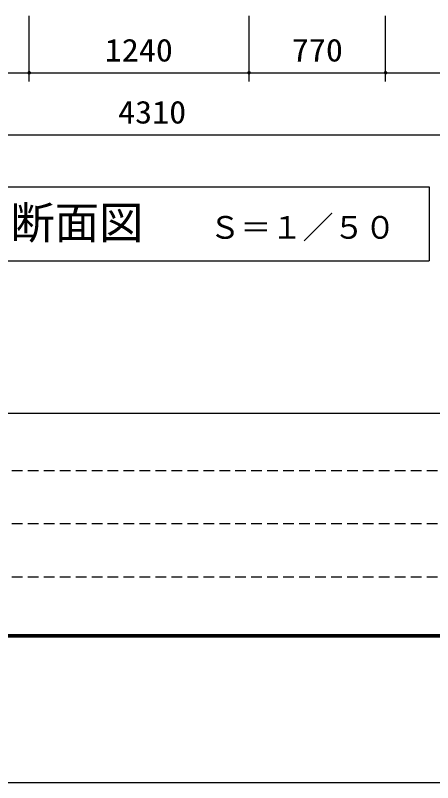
# Model space of a CAD drawing. Units: millimetres, scale not verified. Extents: x -14850 to 14850, y -10500 to 10500.
# Drawn here: x -8371 to -6017, y -10500 to -6169 of the extents above; entities that cross this region are included whole.
import ezdxf
from ezdxf.enums import TextEntityAlignment as Align

# ---------------------------------------------------------------- set-up
doc = ezdxf.new("R2010")
doc.units = ezdxf.units.MM
doc.header["$LTSCALE"] = 50
doc.linetypes.add('DASHED1', pattern=[1.8, 1.2, -0.6])
for name, color, linetype, lineweight in [('0-0_製作', 5, 'Continuous', 25), ('0-3_水管', 3, 'Continuous', 25), ('0-7_図面枠', 7, 'Continuous', 25), ('0-8_Axis_waku', 7, 'Continuous', 25)]:
    doc.layers.add(name, color=color, linetype=linetype, lineweight=lineweight)
doc.styles.add('ＭＳ ゴシック', font='')
doc.styles.get('ＭＳ ゴシック').set_extended_font_data('MS Gothic')

msp = doc.modelspace()

# ---------------------------------------------------------------- linework, layer by layer
at = {"layer": '0-0_製作', "color": 2}
for p, q in [((-8292.6, -6543.46), (-8292.6, -6171.62)), ((-7052.6, -6543.46), (-7052.6, -6171.62)), ((-6282.6, -6543.46), (-6282.6, -6171.62)), ((-9752.6, -6493.46), (-8292.6, -6493.46)), ((-8292.6, -6493.46), (-7052.6, -6493.46)), ((-7052.6, -6493.46), (-6282.6, -6493.46)), ((-6282.6, -6493.46), (-5442.6, -6493.46)), ((-9752.6, -6843.46), (-5442.6, -6843.46))]:
    msp.add_line(p, q, dxfattribs=at)
at = {"layer": '0-0_製作'}
for points in [[(-8302.58, -6492.83), (-8292.6, -6493.46), (-8302.6, -6493.46)], [(-8302.6, -6493.46), (-8295.69, -6502.97), (-8302.52, -6494.71)], [(-8302.6, -6493.46), (-8294.47, -6503.28), (-8295.69, -6502.97)], [(-8292.6, -6493.46), (-8294.47, -6503.28), (-8302.6, -6493.46)], [(-8302.42, -6491.58), (-8292.6, -6493.46), (-8302.58, -6492.83)], [(-8302.52, -6494.71), (-8296.86, -6502.5), (-8302.29, -6495.94)], [(-8302.52, -6494.71), (-8295.69, -6502.97), (-8296.86, -6502.5)], [(-8302.11, -6490.36), (-8292.6, -6493.46), (-8302.42, -6491.58)], [(-8301.65, -6489.2), (-8292.6, -6493.46), (-8302.11, -6490.36)], [(-8301.04, -6488.1), (-8292.6, -6493.46), (-8301.65, -6489.2)], [(-8300.3, -6487.08), (-8292.6, -6493.46), (-8301.04, -6488.1)], [(-8299.45, -6486.17), (-8292.6, -6493.46), (-8300.3, -6487.08)], [(-8298.48, -6485.36), (-8292.6, -6493.46), (-8299.45, -6486.17)], [(-8298.48, -6485.36), (-8292.6, -6483.46), (-8292.6, -6493.46)], [(-8297.42, -6484.69), (-8292.6, -6483.46), (-8298.48, -6485.36)], [(-8296.28, -6484.16), (-8292.6, -6483.46), (-8297.42, -6484.69)], [(-8295.09, -6483.77), (-8292.6, -6483.46), (-8296.28, -6484.16)], [(-8293.85, -6483.53), (-8292.6, -6483.46), (-8295.09, -6483.77)], [(-8292.6, -6493.46), (-8293.23, -6503.44), (-8294.47, -6503.28)], [(-8292.6, -6493.46), (-8292.6, -6503.46), (-8293.23, -6503.44)], [(-8292.6, -6483.46), (-8282.6, -6493.46), (-8292.6, -6493.46)], [(-8291.97, -6483.47), (-8282.6, -6493.46), (-8292.6, -6483.46)], [(-8292.6, -6493.46), (-8291.35, -6503.38), (-8292.6, -6503.46)], [(-8292.6, -6493.46), (-8290.11, -6503.14), (-8291.35, -6503.38)], [(-8292.6, -6493.46), (-8288.92, -6502.75), (-8290.11, -6503.14)], [(-8292.6, -6493.46), (-8287.78, -6502.22), (-8288.92, -6502.75)], [(-8292.6, -6493.46), (-8286.72, -6501.55), (-8287.78, -6502.22)], [(-8292.6, -6493.46), (-8285.75, -6500.74), (-8286.72, -6501.55)], [(-8282.6, -6493.46), (-8285.75, -6500.74), (-8292.6, -6493.46)], [(-8290.73, -6483.63), (-8282.6, -6493.46), (-8291.97, -6483.47)], [(-8289.51, -6483.94), (-8282.6, -6493.46), (-8290.73, -6483.63)], [(-8289.51, -6483.94), (-8282.68, -6492.2), (-8282.6, -6493.46)], [(-8288.34, -6484.41), (-8282.68, -6492.2), (-8289.51, -6483.94)], [(-8288.34, -6484.41), (-8282.91, -6490.97), (-8282.68, -6492.2)], [(-8287.24, -6485.01), (-8282.91, -6490.97), (-8288.34, -6484.41)], [(-8287.24, -6485.01), (-8283.3, -6489.77), (-8282.91, -6490.97)], [(-8286.23, -6485.75), (-8283.3, -6489.77), (-8287.24, -6485.01)], [(-8286.23, -6485.75), (-8283.84, -6488.64), (-8283.3, -6489.77)], [(-8285.31, -6486.61), (-8283.84, -6488.64), (-8286.23, -6485.75)], [(-8282.6, -6493.46), (-8284.89, -6499.83), (-8285.75, -6500.74)], [(-8285.31, -6486.61), (-8284.51, -6487.58), (-8283.84, -6488.64)], [(-8282.6, -6493.46), (-8284.16, -6498.81), (-8284.89, -6499.83)], [(-8282.6, -6493.46), (-8283.55, -6497.71), (-8284.16, -6498.81)], [(-8282.6, -6493.46), (-8283.09, -6496.55), (-8283.55, -6497.71)], [(-8282.6, -6493.46), (-8282.78, -6495.33), (-8283.09, -6496.55)], [(-8282.6, -6493.46), (-8282.62, -6494.08), (-8282.78, -6495.33)], [(-7062.58, -6492.83), (-7052.6, -6493.46), (-7062.6, -6493.46)], [(-7062.6, -6493.46), (-7054.47, -6503.28), (-7062.52, -6494.71)], [(-7062.6, -6493.46), (-7053.23, -6503.44), (-7054.47, -6503.28)], [(-7052.6, -6493.46), (-7053.23, -6503.44), (-7062.6, -6493.46)], [(-7062.42, -6491.58), (-7052.6, -6493.46), (-7062.58, -6492.83)], [(-7062.52, -6494.71), (-7055.69, -6502.97), (-7062.29, -6495.94)], [(-7062.52, -6494.71), (-7054.47, -6503.28), (-7055.69, -6502.97)], [(-7062.11, -6490.36), (-7052.6, -6493.46), (-7062.42, -6491.58)], [(-7061.65, -6489.2), (-7052.6, -6493.46), (-7062.11, -6490.36)], [(-7061.04, -6488.1), (-7052.6, -6493.46), (-7061.65, -6489.2)], [(-7060.3, -6487.08), (-7052.6, -6493.46), (-7061.04, -6488.1)], [(-7059.45, -6486.17), (-7052.6, -6493.46), (-7060.3, -6487.08)], [(-7058.48, -6485.36), (-7052.6, -6493.46), (-7059.45, -6486.17)], [(-7058.48, -6485.36), (-7052.6, -6483.46), (-7052.6, -6493.46)], [(-7057.42, -6484.69), (-7052.6, -6483.46), (-7058.48, -6485.36)], [(-7056.28, -6484.16), (-7052.6, -6483.46), (-7057.42, -6484.69)], [(-7055.09, -6483.77), (-7052.6, -6483.46), (-7056.28, -6484.16)], [(-7053.85, -6483.53), (-7052.6, -6483.46), (-7055.09, -6483.77)], [(-7052.6, -6493.46), (-7052.6, -6503.46), (-7053.23, -6503.44)], [(-7052.6, -6483.46), (-7042.6, -6493.46), (-7052.6, -6493.46)], [(-7051.97, -6483.47), (-7042.6, -6493.46), (-7052.6, -6483.46)], [(-7052.6, -6493.46), (-7051.35, -6503.38), (-7052.6, -6503.46)], [(-7052.6, -6493.46), (-7050.11, -6503.14), (-7051.35, -6503.38)], [(-7052.6, -6493.46), (-7048.92, -6502.75), (-7050.11, -6503.14)], [(-7052.6, -6493.46), (-7047.78, -6502.22), (-7048.92, -6502.75)], [(-7052.6, -6493.46), (-7046.72, -6501.55), (-7047.78, -6502.22)], [(-7052.6, -6493.46), (-7045.75, -6500.74), (-7046.72, -6501.55)], [(-7042.6, -6493.46), (-7045.75, -6500.74), (-7052.6, -6493.46)], [(-7050.73, -6483.63), (-7042.6, -6493.46), (-7051.97, -6483.47)], [(-7050.73, -6483.63), (-7042.68, -6492.2), (-7042.6, -6493.46)], [(-7049.51, -6483.94), (-7042.68, -6492.2), (-7050.73, -6483.63)], [(-7049.51, -6483.94), (-7042.91, -6490.97), (-7042.68, -6492.2)], [(-7048.34, -6484.41), (-7042.91, -6490.97), (-7049.51, -6483.94)], [(-7048.34, -6484.41), (-7043.3, -6489.77), (-7042.91, -6490.97)], [(-7047.24, -6485.01), (-7043.3, -6489.77), (-7048.34, -6484.41)], [(-7047.24, -6485.01), (-7043.84, -6488.64), (-7043.3, -6489.77)], [(-7046.23, -6485.75), (-7043.84, -6488.64), (-7047.24, -6485.01)], [(-7046.23, -6485.75), (-7044.51, -6487.58), (-7043.84, -6488.64)], [(-7045.31, -6486.61), (-7044.51, -6487.58), (-7046.23, -6485.75)], [(-7042.6, -6493.46), (-7044.89, -6499.83), (-7045.75, -6500.74)], [(-7042.6, -6493.46), (-7044.16, -6498.81), (-7044.89, -6499.83)], [(-7042.6, -6493.46), (-7043.55, -6497.71), (-7044.16, -6498.81)], [(-7042.6, -6493.46), (-7043.09, -6496.55), (-7043.55, -6497.71)], [(-7042.6, -6493.46), (-7042.78, -6495.33), (-7043.09, -6496.55)], [(-7042.6, -6493.46), (-7042.62, -6494.08), (-7042.78, -6495.33)], [(-6292.58, -6492.83), (-6282.6, -6493.46), (-6292.6, -6493.46)], [(-6292.6, -6493.46), (-6283.23, -6503.44), (-6292.52, -6494.71)], [(-6292.6, -6493.46), (-6282.6, -6503.46), (-6283.23, -6503.44)], [(-6292.6, -6493.46), (-6282.6, -6493.46), (-6282.6, -6503.46)], [(-6292.42, -6491.58), (-6282.6, -6493.46), (-6292.58, -6492.83)], [(-6292.52, -6494.71), (-6284.47, -6503.28), (-6292.29, -6495.94)], [(-6292.52, -6494.71), (-6283.23, -6503.44), (-6284.47, -6503.28)], [(-6292.11, -6490.36), (-6282.6, -6493.46), (-6292.42, -6491.58)], [(-6291.65, -6489.2), (-6282.6, -6493.46), (-6292.11, -6490.36)], [(-6291.04, -6488.1), (-6282.6, -6493.46), (-6291.65, -6489.2)], [(-6290.3, -6487.08), (-6282.6, -6493.46), (-6291.04, -6488.1)], [(-6289.45, -6486.17), (-6282.6, -6493.46), (-6290.3, -6487.08)], [(-6289.45, -6486.17), (-6282.6, -6483.46), (-6282.6, -6493.46)], [(-6288.48, -6485.36), (-6282.6, -6483.46), (-6289.45, -6486.17)], [(-6287.42, -6484.69), (-6282.6, -6483.46), (-6288.48, -6485.36)], [(-6286.28, -6484.16), (-6282.6, -6483.46), (-6287.42, -6484.69)], [(-6285.09, -6483.77), (-6282.6, -6483.46), (-6286.28, -6484.16)], [(-6283.85, -6483.53), (-6282.6, -6483.46), (-6285.09, -6483.77)], [(-6282.6, -6483.46), (-6272.6, -6493.46), (-6282.6, -6493.46)], [(-6282.6, -6483.46), (-6272.68, -6492.2), (-6272.6, -6493.46)], [(-6281.97, -6483.47), (-6272.68, -6492.2), (-6282.6, -6483.46)], [(-6282.6, -6493.46), (-6281.35, -6503.38), (-6282.6, -6503.46)], [(-6282.6, -6493.46), (-6280.11, -6503.14), (-6281.35, -6503.38)], [(-6282.6, -6493.46), (-6278.92, -6502.75), (-6280.11, -6503.14)], [(-6282.6, -6493.46), (-6277.78, -6502.22), (-6278.92, -6502.75)], [(-6282.6, -6493.46), (-6276.72, -6501.55), (-6277.78, -6502.22)], [(-6282.6, -6493.46), (-6275.75, -6500.74), (-6276.72, -6501.55)], [(-6282.6, -6493.46), (-6274.89, -6499.83), (-6275.75, -6500.74)], [(-6272.6, -6493.46), (-6274.89, -6499.83), (-6282.6, -6493.46)], [(-6280.73, -6483.63), (-6272.68, -6492.2), (-6281.97, -6483.47)], [(-6280.73, -6483.63), (-6272.91, -6490.97), (-6272.68, -6492.2)], [(-6279.51, -6483.94), (-6272.91, -6490.97), (-6280.73, -6483.63)], [(-6279.51, -6483.94), (-6273.3, -6489.77), (-6272.91, -6490.97)], [(-6278.34, -6484.41), (-6273.3, -6489.77), (-6279.51, -6483.94)], [(-6278.34, -6484.41), (-6273.84, -6488.64), (-6273.3, -6489.77)], [(-6277.24, -6485.01), (-6273.84, -6488.64), (-6278.34, -6484.41)], [(-6277.24, -6485.01), (-6274.51, -6487.58), (-6273.84, -6488.64)], [(-6276.23, -6485.75), (-6274.51, -6487.58), (-6277.24, -6485.01)], [(-6276.23, -6485.75), (-6275.31, -6486.61), (-6274.51, -6487.58)], [(-6272.6, -6493.46), (-6274.16, -6498.81), (-6274.89, -6499.83)], [(-6272.6, -6493.46), (-6273.55, -6497.71), (-6274.16, -6498.81)], [(-6272.6, -6493.46), (-6273.09, -6496.55), (-6273.55, -6497.71)], [(-6272.6, -6493.46), (-6272.78, -6495.33), (-6273.09, -6496.55)], [(-6272.6, -6493.46), (-6272.62, -6494.08), (-6272.78, -6495.33)], [(-8302.29, -6495.94), (-8297.96, -6501.9), (-8301.9, -6497.14)], [(-8302.29, -6495.94), (-8296.86, -6502.5), (-8297.96, -6501.9)], [(-8301.9, -6497.14), (-8298.97, -6501.16), (-8301.36, -6498.27)], [(-8301.9, -6497.14), (-8297.96, -6501.9), (-8298.97, -6501.16)], [(-8301.36, -6498.27), (-8299.89, -6500.3), (-8300.69, -6499.33)], [(-8301.36, -6498.27), (-8298.97, -6501.16), (-8299.89, -6500.3)], [(-7062.29, -6495.94), (-7056.86, -6502.5), (-7061.9, -6497.14)], [(-7062.29, -6495.94), (-7055.69, -6502.97), (-7056.86, -6502.5)], [(-7061.9, -6497.14), (-7057.96, -6501.9), (-7061.36, -6498.27)], [(-7061.9, -6497.14), (-7056.86, -6502.5), (-7057.96, -6501.9)], [(-7061.36, -6498.27), (-7058.97, -6501.16), (-7060.69, -6499.33)], [(-7061.36, -6498.27), (-7057.96, -6501.9), (-7058.97, -6501.16)], [(-7060.69, -6499.33), (-7058.97, -6501.16), (-7059.89, -6500.3)], [(-6292.29, -6495.94), (-6285.69, -6502.97), (-6291.9, -6497.14)], [(-6292.29, -6495.94), (-6284.47, -6503.28), (-6285.69, -6502.97)], [(-6291.9, -6497.14), (-6286.86, -6502.5), (-6291.36, -6498.27)], [(-6291.9, -6497.14), (-6285.69, -6502.97), (-6286.86, -6502.5)], [(-6291.36, -6498.27), (-6287.96, -6501.9), (-6290.69, -6499.33)], [(-6291.36, -6498.27), (-6286.86, -6502.5), (-6287.96, -6501.9)], [(-6290.69, -6499.33), (-6288.97, -6501.16), (-6289.89, -6500.3)], [(-6290.69, -6499.33), (-6287.96, -6501.9), (-6288.97, -6501.16)]]:
    msp.add_solid(points, dxfattribs=at)
at = {"layer": '0-3_水管'}
msp.add_line((-9370.59, -7554.33), (-6037.25, -7554.33), dxfattribs=at)
msp.add_lwpolyline([(-9370.59, -7137.66), (-6037.25, -7137.66), (-6037.25, -7554.33)], dxfattribs=at)
at = {"layer": '0-7_図面枠'}
msp.add_lwpolyline([(-14850, -10500), (14850, -10500), (14850, 10500), (-14850, 10500)], close=True, dxfattribs=at)
at = {"layer": '0-8_Axis_waku'}
for p, q in [((-12950, -8415), (14000, -8415)), ((14014, -9679.01), (-12964, -9679.01)), ((14013, -9678.01), (-12963, -9678.01)), ((14012, -9677.01), (-12962, -9677.01)), ((14011, -9676.01), (-12961, -9676.01)), ((14010, -9675.01), (-12960, -9675.01)), ((14009, -9674.01), (-12959, -9674.01)), ((14008, -9673.01), (-12958, -9673.01)), ((14007, -9672.01), (-12957, -9672.01)), ((14006, -9671.01), (-12956, -9671.01)), ((14005, -9670.01), (-12955, -9670.01)), ((14004, -9669.01), (-12954, -9669.01)), ((14003, -9668.01), (-12953, -9668.01)), ((14002, -9667.01), (-12952, -9667.01)), ((14001, -9666.01), (-12951, -9666.01)), ((-12950, -9665), (14000, -9665))]:
    msp.add_line(p, q, dxfattribs=at)
at = {"layer": '0-8_Axis_waku', "linetype": 'DASHED1'}
for p, q in [((400, -8740), (-12950, -8740)), ((400, -9040), (-12950, -9040)), ((400, -9340), (-12950, -9340))]:
    msp.add_line(p, q, dxfattribs=at)

# ---------------------------------------------------------------- texts
at = {"layer": '0-0_製作', "color": 4, "style": 'ＭＳ ゴシック', "width": 1.1}
for s, p in [('1240', (-7866.35, -6468.46)), ('770', (-6811.35, -6468.46)), ('4310', (-7791.35, -6818.46))]:
    msp.add_text(s, height=128.4, dxfattribs=at).set_placement(p, align=Align.BOTTOM_LEFT)
at = {"layer": '0-3_水管', "color": 4, "style": 'ＭＳ ゴシック'}
for s, height, p in [('Ａ－Ａ断面図', 183.3, (-9149.12, -7486.05)), ('Ｓ＝１／５０', 128.4, (-7276.81, -7468.77))]:
    msp.add_text(s, height=height, dxfattribs=at).set_placement(p, align=Align.BOTTOM_LEFT)

doc.saveas('drawing.dxf')
